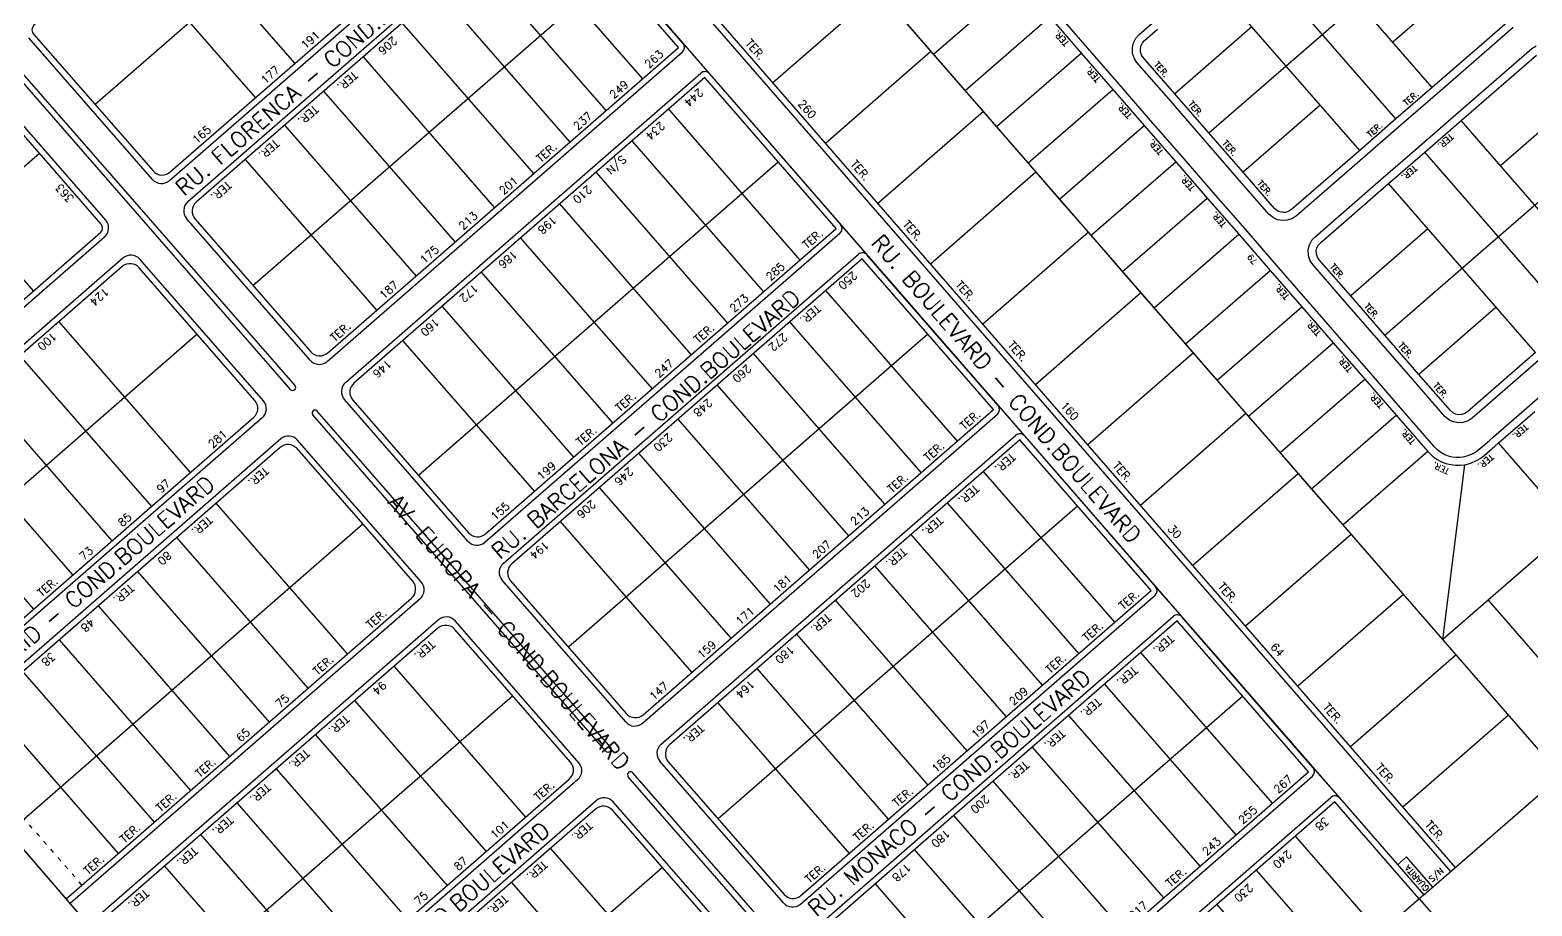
# Model space of a CAD drawing. Extents: x 714896 to 749292, y 8417558 to 8447149.
# Drawn here: x 742291.4 to 742666.8, y 8429286 to 8429505.1 of the extents above; entities that cross this region are included whole.
import ezdxf

# ---------------------------------------------------------------- set-up
doc = ezdxf.new("R2010")
doc.units = 0
doc.header["$MEASUREMENT"] = 0
doc.linetypes.add('ACAD_ISO03W100', pattern=[30, 12, -18])
for name, color, linetype in [('LOTE', 7, 'CONTINUOUS'), ('MEIO_FIO', 24, 'CONTINUOUS'), ('NUM-PORTA', 7, 'CONTINUOUS'), ('QUADRA', 6, 'CONTINUOUS'), ('REFERENCIA', 7, 'CONTINUOUS'), ('TEXTO', 7, 'CONTINUOUS'), ('TEXTODERUA', 3, 'CONTINUOUS')]:
    doc.layers.add(name, color=color, linetype=linetype)
doc.styles.add('ROMANS', font='ROMANS.SHX', dxfattribs={"height": 1.5})

msp = doc.modelspace()

# ---------------------------------------------------------------- linework, layer by layer
at = {"layer": 'LOTE'}
for points in [[(742647.65, 8429295.66), (742280.28, 8429718.31)], [(742397.74, 8429564.88), (742307.73, 8429486.43)], [(742324.75, 8429534.43), (742357.6, 8429496.73)], [(742411.61, 8429530.53), (742444.46, 8429492.84)], [(742347.8, 8429488.19), (742314.95, 8429525.89)], [(742435.41, 8429484.96), (742402.56, 8429522.65)], [(742347.15, 8429441.19), (742437.11, 8429519.59)], [(742393.52, 8429514.77), (742426.37, 8429477.07)], [(742503.47, 8429514.89), (742477.08, 8429491.89)], [(742417.32, 8429469.19), (742384.47, 8429506.88)], [(742490.2, 8429476.8), (742516.59, 8429499.79)], [(742374.67, 8429498.34), (742407.52, 8429460.65)], [(742397.72, 8429452.1), (742364.87, 8429489.8)], [(742450.97, 8429485.25), (742483.82, 8429447.55)], [(742529.71, 8429484.7), (742503.33, 8429461.7)], [(742355.07, 8429481.26), (742387.92, 8429443.56)], [(742292.34, 8429439.86), (742259.49, 8429477.55)], [(742474.77, 8429439.67), (742441.92, 8429477.36)], [(742378.12, 8429435.02), (742345.27, 8429472.72)], [(742478.44, 8429472.04), (742388.54, 8429393.7)], [(742432.88, 8429469.48), (742465.73, 8429431.79)], [(742516.45, 8429446.61), (742542.83, 8429469.6)], [(742456.68, 8429423.9), (742423.83, 8429461.6)], [(742555.95, 8429454.51), (742529.57, 8429431.51)], [(742414.03, 8429453.06), (742446.88, 8429415.36)], [(742437.08, 8429406.82), (742404.23, 8429444.51)], [(742523.18, 8429402.27), (742490.33, 8429439.96)], [(742542.69, 8429416.42), (742569.07, 8429439.41)], [(742394.43, 8429435.97), (742427.28, 8429398.28)], [(742331.56, 8429394.44), (742298.71, 8429432.14)], [(742514.14, 8429394.39), (742481.29, 8429432.08)], [(742333.2, 8429429.04), (742248.79, 8429355.47)], [(742417.48, 8429389.74), (742384.63, 8429427.43)], [(742515.83, 8429429.02), (742425.99, 8429350.73)], [(742288.91, 8429423.6), (742321.76, 8429385.9)], [(742505.09, 8429386.5), (742472.24, 8429424.2)], [(742582.19, 8429424.32), (742555.81, 8429401.32)], [(742496.04, 8429378.62), (742463.19, 8429416.31)], [(742311.95, 8429377.36), (742279.1, 8429415.06)], [(742568.93, 8429386.23), (742595.31, 8429409.22)], [(742302.15, 8429368.82), (742269.3, 8429406.51)], [(742486.24, 8429370.08), (742453.39, 8429407.77)], [(742259.5, 8429397.97), (742292.35, 8429360.28)], [(742476.44, 8429361.54), (742443.59, 8429399.23)], [(742562.54, 8429356.99), (742529.69, 8429394.68)], [(742608.43, 8429394.13), (742582.05, 8429371.13)], [(742466.64, 8429352.99), (742433.79, 8429390.69)], [(742370.77, 8429349.03), (742337.92, 8429386.73)], [(742553.22, 8429386), (742463.44, 8429307.76)], [(742520.65, 8429386.8), (742553.5, 8429349.1)], [(742456.84, 8429344.45), (742423.99, 8429382.15)], [(742289.98, 8429307.8), (742374.59, 8429381.54)], [(742544.45, 8429341.22), (742511.6, 8429378.91)], [(742595.17, 8429356.04), (742621.55, 8429379.03)], [(742360.97, 8429340.49), (742328.12, 8429378.19)], [(742502.55, 8429371.03), (742535.4, 8429333.33)], [(742318.32, 8429369.64), (742351.17, 8429331.95)], [(742634.67, 8429363.94), (742608.29, 8429340.94)], [(742341.37, 8429323.41), (742308.52, 8429361.1)], [(742525.6, 8429324.79), (742492.75, 8429362.49)], [(742298.72, 8429352.56), (742331.57, 8429314.87)], [(742482.95, 8429353.95), (742515.8, 8429316.25)], [(742601.91, 8429311.7), (742569.06, 8429349.4)], [(742647.8, 8429348.84), (742621.41, 8429325.85)], [(742322.52, 8429306.98), (742289.67, 8429344.68)], [(742382.41, 8429345.91), (742415.26, 8429308.22)], [(742506, 8429307.71), (742473.15, 8429345.4)], [(742592.86, 8429303.82), (742560.01, 8429341.51)], [(742323.34, 8429261.27), (742412.04, 8429338.57)], [(742405.46, 8429299.68), (742372.61, 8429337.37)], [(742594.55, 8429338.45), (742504.83, 8429260.26)], [(742280.63, 8429336.79), (742313.48, 8429299.1)], [(742496.2, 8429299.17), (742463.35, 8429336.86)], [(742550.96, 8429333.63), (742583.81, 8429295.93)], [(742660.92, 8429333.75), (742634.53, 8429310.75)], [(742362.81, 8429328.83), (742395.66, 8429291.14)], [(742574.77, 8429288.05), (742541.92, 8429325.74)], [(742385.86, 8429282.6), (742353.01, 8429320.29)], [(742564.97, 8429279.51), (742532.11, 8429317.2)], [(742343.21, 8429311.75), (742376.06, 8429274.05)], [(742555.16, 8429270.97), (742522.31, 8429308.66)], [(742367.01, 8429266.17), (742334.16, 8429303.86)], [(742628.7, 8429279.34), (742607.68, 8429303.47)], [(742454.39, 8429262.73), (742421.54, 8429300.43)], [(742545.36, 8429262.43), (742512.51, 8429300.12)], [(742357.97, 8429258.29), (742325.12, 8429295.98)], [(742633.17, 8429296.32), (742635.43, 8429298.29)], [(742641.99, 8429290.74), (742635.43, 8429298.29)], [(742449.49, 8429295.6), (742360.5, 8429218.04)], [(742597.88, 8429294.93), (742618.9, 8429270.8)], [(742411.74, 8429291.88), (742444.59, 8429254.19)], [(742535.56, 8429253.88), (742502.71, 8429291.58)], [(742609.1, 8429262.26), (742588.08, 8429286.39)]]:
    msp.add_lwpolyline(points, dxfattribs=at)
for points in [[(742381.34, 8429583.75), (742292.43, 8429506.26, 0.447813), (742292.42, 8429503.99), (742322.18, 8429469.84, 0.431466), (742326.56, 8429469.67), (742414.15, 8429546.01)], [(742420.71, 8429538.46), (742332.98, 8429462.01, 0.414214), (742332.69, 8429457.78), (742361.6, 8429424.61, 0.414214), (742365.83, 8429424.32), (742453.51, 8429500.72)], [(742460.07, 8429493.18), (742372.4, 8429416.78, 0.414214), (742372.11, 8429412.55), (742401.02, 8429379.37, 0.414214), (742405.25, 8429379.08), (742492.87, 8429455.44)], [(742499.43, 8429447.89), (742411.82, 8429371.55, 0.414214), (742411.53, 8429367.31), (742440.44, 8429334.14, 0.414214), (742444.68, 8429333.85), (742532.23, 8429410.15)], [(742538.79, 8429402.61), (742451.25, 8429326.31, 0.414214), (742450.95, 8429322.08), (742479.86, 8429288.91, 0.414214), (742484.1, 8429288.62), (742571.59, 8429364.87)], [(742578.15, 8429357.32), (742490.67, 8429281.08, 0.414214), (742490.38, 8429276.85), (742512.93, 8429250.96, 0.245929), (742515.52, 8429249.95, -0.14687), (742525.99, 8429248.04, 0.306472), (742529.33, 8429248.45), (742610.95, 8429319.59)]]:
    msp.add_lwpolyline(points, format="xyb", close=True, dxfattribs=at)
at = {"layer": 'LOTE', "linetype": 'CONTINUOUS'}
for points in [[(742641.83, 8429490.73), (742605.09, 8429532.99)], [(742586.04, 8429479.34), (742644.59, 8429530.23)], [(742632.77, 8429482.86), (742596.04, 8429525.12)], [(742623.72, 8429474.98), (742586.98, 8429517.25)], [(742653.12, 8429520.42), (742631.99, 8429502.05)], [(742596.82, 8429505.93), (742577.51, 8429489.15)], [(742680.02, 8429489.47), (742658.89, 8429471.1)], [(742613.88, 8429486.3), (742594.57, 8429469.52)], [(742685.78, 8429440.16), (742649.05, 8429482.43)], [(742630, 8429428.77), (742688.55, 8429479.66)], [(742676.73, 8429432.29), (742639.99, 8429474.55)], [(742667.67, 8429424.42), (742630.93, 8429466.68)], [(742640.77, 8429455.36), (742621.47, 8429438.58)], [(742657.83, 8429435.74), (742638.52, 8429418.96)]]:
    msp.add_lwpolyline(points, dxfattribs=at)
at = {"layer": 'LOTE', "color": 7, "linetype": 'CONTINUOUS'}
for points in [[(742517.25, 8429499.04), (742538.38, 8429517.4)], [(742525.12, 8429489.98), (742546.25, 8429508.35)], [(742532.99, 8429480.92), (742554.12, 8429499.29)], [(742540.86, 8429471.86), (742562, 8429490.23)], [(742548.74, 8429462.81), (742569.87, 8429481.18)], [(742556.61, 8429453.75), (742577.74, 8429472.12)], [(742564.48, 8429444.69), (742585.61, 8429463.06)], [(742767.37, 8429459.4), (742644.52, 8429352.62)], [(742572.35, 8429435.64), (742593.49, 8429454.01)], [(742580.22, 8429426.58), (742601.36, 8429444.95)], [(742588.1, 8429417.52), (742609.23, 8429435.89)], [(742595.97, 8429408.47), (742617.1, 8429426.83)], [(742603.84, 8429399.41), (742624.97, 8429417.78)], [(742611.71, 8429390.35), (742632.85, 8429408.72)], [(742676.8, 8429380.68), (742658.43, 8429401.81)], [(742640.72, 8429399.66), (742619.59, 8429381.3)], [(742644.52, 8429352.62), (742649.98, 8429396.37)], [(742655.84, 8429362.46), (742685.37, 8429328.48)]]:
    msp.add_lwpolyline(points, dxfattribs=at)
at = {"layer": 'LOTE'}
for points in [[(742222.15, 8429378.68), (742222.15, 8429378.68), (742309.07, 8429454.44, 0.413913), (742309.22, 8429456.55), (742278.66, 8429491.62, 0.48351), (742276.22, 8429492.13), (742189.52, 8429416.57)], [(742261.3, 8429333.22), (742347.36, 8429408.22, 0.414214), (742347.65, 8429412.45), (742318.75, 8429445.62, 0.414214), (742314.51, 8429445.91), (742228.67, 8429371.1)], [(742300.46, 8429287.76), (742300.46, 8429287.76), (742386.78, 8429362.99, 0.414214), (742387.08, 8429367.22), (742358.17, 8429400.39, 0.414214), (742353.93, 8429400.68), (742267.83, 8429325.64)], [(742339.6, 8429242.28), (742339.6, 8429242.28), (742426.21, 8429317.75, 0.414214), (742426.5, 8429321.99), (742397.59, 8429355.16, 0.414214), (742393.35, 8429355.45), (742306.98, 8429280.18)], [(742378.74, 8429196.8), (742378.74, 8429196.8), (742465.63, 8429272.52, 0.414214), (742465.92, 8429276.75), (742437.01, 8429309.93, 0.414214), (742432.78, 8429310.22), (742346.12, 8429234.7)], [(742638.6, 8429287.77), (742617.51, 8429312.04), (742535.9, 8429240.91, 0.306472), (742535.03, 8429237.66, -0.11003), (742535.97, 8429229.67, 0.207821), (742536.33, 8429228.53), (742548.44, 8429214.63), (742553.42, 8429218.97), (742556.11, 8429215.88)]]:
    msp.add_lwpolyline(points, format="xyb", dxfattribs=at)
at = {"layer": 'LOTE', "elevation": 0}
msp.add_lwpolyline([(742209.57, 8429400.89), (742293.78, 8429474.27)], dxfattribs=at)
at = {"layer": 'LOTE', "linetype": 'ACAD_ISO03W100', "ltscale": 0.09}
msp.add_lwpolyline([(742304.43, 8429291.22), (742271.58, 8429328.91)], dxfattribs=at)
at = {"layer": 'MEIO_FIO', "linetype": 'CONTINUOUS'}
for points in [[(742547.76, 8429509.66), (742555.63, 8429500.6), (742563.51, 8429491.55), (742571.38, 8429482.49), (742579.25, 8429473.43), (742587.12, 8429464.37), (742594.99, 8429455.32), (742602.87, 8429446.26), (742610.74, 8429437.2), (742618.61, 8429428.15), (742626.48, 8429419.09), (742634.36, 8429410.03), (742642.18, 8429401.03), (742642.97, 8429400.24), (742643.97, 8429399.48), (742644.98, 8429398.94), (742645.87, 8429398.6), (742646.86, 8429398.35), (742647.81, 8429398.24), (742648.71, 8429398.24), (742649.61, 8429398.34), (742650.84, 8429398.66), (742652.03, 8429399.17), (742652.82, 8429399.65), (742653.56, 8429400.22), (742654.89, 8429401.38), (742656.21, 8429402.53), (742657.12, 8429403.32), (742666.18, 8429411.19), (742675.24, 8429419.07)], [(742662.1, 8429505.7), (742656.77, 8429501.06), (742643.14, 8429489.22), (742634.09, 8429481.35), (742625.03, 8429473.47), (742607.89, 8429458.58), (742606.89, 8429457.92), (742605.6, 8429457.5), (742604.46, 8429457.43), (742603.21, 8429457.65), (742602.18, 8429458.1), (742601.05, 8429459.03), (742593.06, 8429468.21), (742584.53, 8429478.02), (742576, 8429487.84), (742568.05, 8429496.98), (742567.43, 8429497.91), (742566.98, 8429499.21), (742566.91, 8429500.69), (742567.2, 8429501.92), (742567.82, 8429503.08), (742568.54, 8429503.87), (742571.88, 8429506.77)], [(742668.98, 8429422.91), (742651.84, 8429408.01), (742650.85, 8429407.35), (742649.55, 8429406.93), (742648.41, 8429406.86), (742647.17, 8429407.08), (742646.13, 8429407.53), (742645, 8429408.46), (742637.02, 8429417.64), (742628.49, 8429427.46), (742619.96, 8429437.27), (742612.01, 8429446.42), (742611.38, 8429447.34), (742610.93, 8429448.65), (742610.87, 8429450.12), (742611.16, 8429451.35), (742611.77, 8429452.51), (742612.49, 8429453.3), (742615.83, 8429456.2), (742629.62, 8429468.19), (742638.68, 8429476.06), (742647.73, 8429483.94), (742666.72, 8429500.43), (742667.81, 8429501.13)]]:
    msp.add_lwpolyline(points, dxfattribs=at)
at = {"layer": 'QUADRA', "color": 6, "linetype": 'CONTINUOUS'}
for points in [[(742421.84, 8429539.44), (742454.64, 8429501.71), (742461.2, 8429494.16), (742494, 8429456.42), (742500.56, 8429448.88), (742533.36, 8429411.14), (742539.92, 8429403.59), (742572.72, 8429365.85), (742579.28, 8429358.31), (742612.08, 8429320.57), (742618.64, 8429313.02), (742639.73, 8429288.77), (742674.04, 8429318.65), (742030.99, 8430058.47)], [(742421.84, 8429539.44), (742461.2, 8429494.16), (742539.92, 8429403.59), (742579.28, 8429358.31), (742618.64, 8429313.02), (742639.73, 8429288.77), (742445.27, 8429119.48)], [(742306.98, 8429280.18), (742300.46, 8429287.76), (742267.83, 8429325.64)]]:
    msp.add_lwpolyline(points, dxfattribs=at)
at = {"layer": 'QUADRA', "linetype": 'CONTINUOUS'}
for points in [[(742674.04, 8429318.65), (742644.52, 8429352.62), (742619.59, 8429381.29), (742611.71, 8429390.35), (742603.84, 8429399.41), (742595.97, 8429408.47), (742588.1, 8429417.52), (742580.22, 8429426.58), (742572.35, 8429435.64), (742564.48, 8429444.69), (742556.61, 8429453.75), (742548.74, 8429462.81), (742540.86, 8429471.86), (742532.99, 8429480.92), (742525.12, 8429489.98), (742517.25, 8429499.04), (742509.37, 8429508.09)], [(742546.25, 8429508.35), (742554.12, 8429499.29), (742562, 8429490.23), (742569.87, 8429481.18), (742577.74, 8429472.12), (742585.61, 8429463.06), (742593.49, 8429454.01), (742601.36, 8429444.95), (742609.23, 8429435.89), (742617.1, 8429426.83), (742624.97, 8429417.78), (742632.85, 8429408.72), (742640.72, 8429399.66), (742641.65, 8429398.72), (742642.89, 8429397.79), (742644.14, 8429397.11), (742645.27, 8429396.68), (742646.51, 8429396.38), (742647.69, 8429396.24), (742648.82, 8429396.24), (742649.98, 8429396.37), (742651.49, 8429396.76), (742652.95, 8429397.39), (742653.96, 8429398), (742654.83, 8429398.68), (742656.2, 8429399.87), (742657.52, 8429401.02), (742658.43, 8429401.81), (742667.49, 8429409.68)], [(742660.7, 8429507.13), (742655.46, 8429502.57), (742641.83, 8429490.73), (742632.77, 8429482.86), (742623.72, 8429474.98), (742606.68, 8429460.17), (742606.02, 8429459.74), (742605.22, 8429459.48), (742604.57, 8429459.44), (742603.8, 8429459.58), (742603.23, 8429459.82), (742602.44, 8429460.47), (742594.57, 8429469.52), (742586.04, 8429479.34), (742577.51, 8429489.15), (742569.64, 8429498.2), (742569.23, 8429498.81), (742568.96, 8429499.59), (742568.92, 8429500.5), (742569.09, 8429501.21), (742569.47, 8429501.92), (742569.94, 8429502.44), (742573.19, 8429505.26)], [(742667.67, 8429424.42), (742650.63, 8429409.6), (742649.97, 8429409.17), (742649.18, 8429408.91), (742648.53, 8429408.87), (742647.75, 8429409.01), (742647.18, 8429409.26), (742646.4, 8429409.9), (742638.52, 8429418.96), (742630, 8429428.77), (742621.47, 8429438.58), (742613.6, 8429447.64), (742613.19, 8429448.24), (742612.92, 8429449.02), (742612.88, 8429449.93), (742613.04, 8429450.64), (742613.42, 8429451.35), (742613.89, 8429451.87), (742617.14, 8429454.69), (742630.93, 8429466.68), (742639.99, 8429474.55), (742649.05, 8429482.43), (742667.92, 8429498.83)]]:
    msp.add_lwpolyline(points, dxfattribs=at)
at = {"layer": 'QUADRA', "color": 6, "linetype": 'CONTINUOUS'}
msp.add_lwpolyline([(742230.26, 8428939.33), (742206.01, 8428918.44), (742204.5, 8428917.14), (742194.1, 8428908.11), (742194.1, 8428908.11), (742166.97, 8428884.44), (742166.97, 8428884.44), (742136.46, 8428857.7), (742078.06, 8428918.4), (741996.75, 8429002.91), (741872.38, 8429251.82), (742135.91, 8429478.8), (742137.87, 8429476.53), (742311.46, 8429274.98), (742098.87, 8429091.89)], close=True, dxfattribs=at)
at = {"layer": 'REFERENCIA', "color": 24}
for p, q in [((742646.52, 8429294.67), (742004.13, 8430033.73)), ((742326.27, 8429467.43), (742415.13, 8429544.88)), ((742330.87, 8429462.16), (742419.72, 8429539.59)), ((742454.64, 8429501.71), (742421.84, 8429539.44)), ((742454.64, 8429501.71), (742421.84, 8429539.44)), ((742322.04, 8429467.72), (742291.16, 8429503.16)), ((742356.53, 8429415.21), (742283.26, 8429499.28)), ((742357.66, 8429416.2), (742284.4, 8429500.25)), ((742365.69, 8429422.2), (742454.49, 8429499.59)), ((742310.35, 8429457.54), (742279.47, 8429492.97)), ((742370.29, 8429416.92), (742459.08, 8429494.31)), ((742461.2, 8429494.16), (742494, 8429456.42)), ((742461.2, 8429494.16), (742494, 8429456.42)), ((742361.46, 8429422.49), (742330.58, 8429457.92)), ((742405.11, 8429376.97), (742493.85, 8429454.31)), ((742310.06, 8429453.31), (742223.13, 8429377.54)), ((742314.66, 8429448.03), (742227.69, 8429372.24)), ((742349.77, 8429412.31), (742318.89, 8429447.74)), ((742409.71, 8429371.69), (742498.44, 8429449.02)), ((742533.36, 8429411.14), (742500.56, 8429448.88)), ((742533.36, 8429411.14), (742500.56, 8429448.88)), ((742400.88, 8429377.26), (742370, 8429412.69)), ((742435.37, 8429324.74), (742362.11, 8429408.81)), ((742436.5, 8429325.73), (742363.24, 8429409.79)), ((742444.53, 8429331.73), (742533.22, 8429409.02)), ((742349.48, 8429408.08), (742262.28, 8429332.08)), ((742354.08, 8429402.8), (742266.85, 8429326.78)), ((742389.19, 8429367.07), (742358.31, 8429402.51)), ((742449.13, 8429326.46), (742537.8, 8429403.74)), ((742539.92, 8429403.59), (742572.72, 8429365.85)), ((742539.92, 8429403.59), (742572.72, 8429365.85)), ((742440.3, 8429332.03), (742409.42, 8429367.46)), ((742483.95, 8429286.5), (742572.58, 8429363.74)), ((742388.9, 8429362.84), (742301.44, 8429286.62)), ((742393.5, 8429357.57), (742306.01, 8429281.31)), ((742428.61, 8429321.84), (742397.73, 8429357.27)), ((742488.55, 8429281.22), (742577.17, 8429358.45)), ((742612.08, 8429320.57), (742579.28, 8429358.31)), ((742612.08, 8429320.57), (742579.28, 8429358.31)), ((742479.72, 8429286.79), (742448.84, 8429322.22)), ((742505.84, 8429243.88), (742440.95, 8429318.34)), ((742506.97, 8429244.86), (742442.08, 8429319.32)), ((742529.53, 8429246.63), (742611.94, 8429318.45)), ((742428.32, 8429317.61), (742340.58, 8429241.14)), ((742432.92, 8429312.33), (742345.15, 8429235.84)), ((742468.03, 8429276.61), (742437.15, 8429312.04)), ((742534.12, 8429241.36), (742616.53, 8429313.17)), ((742618.64, 8429313.02), (742639.73, 8429288.77)), ((742618.64, 8429313.02), (742639.73, 8429288.77)), ((742638.6, 8429287.77), (742643.99, 8429281.59))]:
    msp.add_line(p, q, dxfattribs=at)
for centre, radius, start, end in [((742453.51, 8429500.72), 1.5, 311.072, 40.9972), ((742460.07, 8429493.18), 1.5, 40.9972, 131.072), ((742324.3, 8429469.7), 3, 221.072, 311.072), ((742332.84, 8429459.9), 3, 131.072, 221.072), ((742308.09, 8429455.57), 3, 311.072, 41.072), ((742492.87, 8429455.44), 1.5, 311.072, 40.9972), ((742316.63, 8429445.77, 0), 3, 41.072, 131.072), ((742499.43, 8429447.89), 1.5, 40.9972, 131.072), ((742363.72, 8429424.46), 3, 221.072, 311.072), ((742357.09, 8429415.7), 0.75, 221.072, 41.072), ((742372.26, 8429414.66), 3, 131.072, 221.072), ((742347.51, 8429410.34, 0), 3, 311.072, 41.072), ((742362.68, 8429409.3), 0.75, 41.072, 221.072), ((742532.23, 8429410.15), 1.5, 311.072, 40.9972), ((742356.05, 8429400.54, 0), 3, 41.072, 131.072), ((742538.79, 8429402.61), 1.5, 40.9972, 131.072), ((742403.14, 8429379.23), 3, 221.072, 311.072), ((742411.68, 8429369.43), 3, 131.072, 221.072), ((742386.93, 8429365.1, 0), 3, 311.072, 41.072), ((742571.59, 8429364.87), 1.5, 311.072, 40.9972), ((742395.47, 8429355.3, 0), 3, 41.072, 131.072), ((742578.15, 8429357.32), 1.5, 40.9972, 131.072), ((742442.56, 8429334), 3, 221.072, 311.072), ((742451.1, 8429324.2), 3, 131.072, 221.072), ((742435.93, 8429325.24), 0.75, 221.072, 41.072), ((742426.35, 8429319.87, 0), 3, 311.072, 41.072), ((742441.52, 8429318.83), 0.75, 41.072, 221.072), ((742610.95, 8429319.59), 1.5, 311.072, 40.9972), ((742434.89, 8429310.07, 0), 3, 41.072, 131.072), ((742617.51, 8429312.04), 1.5, 40.9972, 131.072), ((742481.98, 8429288.76), 3, 221.072, 311.072)]:
    msp.add_arc(centre, radius, start, end, dxfattribs=at)

# ---------------------------------------------------------------- texts
at = {"layer": 'NUM-PORTA', "style": 'ROMANS'}
for s, height, rotation, p in [('191', 2, 41.5942, (742360.25, 8429500.16)), ('206', 2, 221.5942, (742382.1, 8429503.6)), ('263', 2, 41.5942, (742446.1, 8429495.39)), ('177', 2, 41.5942, (742350.23, 8429491.43)), ('249', 2, 41.5942, (742437.35, 8429487.77)), ('244', 2, 221.5942, (742458.57, 8429490.65)), ('260', 2, 311.5942, (742483.2, 8429486.56)), ('237', 2, 41.5942, (742428.3, 8429479.88)), ('165', 2, 41.5942, (742333.08, 8429476.48)), ('234', 2, 221.5942, (742449, 8429482.31)), ('S/N', 2, 221.5942, (742439.38, 8429473.93)), ('363', 2, 131.5942, (742302.56, 8429463)), ('201', 2, 41.5942, (742409.78, 8429463.74)), ('210', 2, 221.5942, (742430.76, 8429466.41)), ('213', 2, 41.5942, (742399.68, 8429454.94)), ('198', 2, 221.5942, (742421.99, 8429458.77)), ('175', 2, 41.5942, (742390, 8429446.5)), ('186', 2, 221.5942, (742412.13, 8429450.18)), ('285', 2, 41.5942, (742476.45, 8429442.25)), ('79', 1.521, 131.521, (742598.33, 8429447.27, -37.83)), ('187', 2, 41.5942, (742379.85, 8429437.65)), ('250', 2, 221.6093, (742497.07, 8429444.89, -39.28)), ('124', 2, 221.5942, (742310.06, 8429440.81)), ('172', 2, 221.5942, (742402.4, 8429441.7)), ('273', 2, 41.5942, (742467.37, 8429434.34)), ('160', 2, 221.5942, (742392.67, 8429433.21)), ('100', 2, 222.1271, (742296.97, 8429429.67, -39.28)), ('272', 2, 221.5942, (742479.68, 8429429.46)), ('146', 2, 221.5942, (742380.72, 8429422.81)), ('247', 2, 41.5942, (742448.65, 8429418.03)), ('260', 2, 221.5942, (742470.63, 8429421.58)), ('248', 2, 221.5942, (742460.85, 8429413.05)), ('160', 2, 311.5942, (742548.8, 8429411.09)), ('281', 2, 41.5942, (742337.06, 8429400.37)), ('230', 2, 221.5942, (742450.93, 8429404.4)), ('199', 2, 41.5942, (742419.25, 8429392.4)), ('246', 2, 221.5942, (742441.13, 8429395.86)), ('97', 2, 41.5942, (742324.19, 8429389.15)), ('155', 2, 41.5942, (742407.67, 8429382.31)), ('206', 2, 221.5942, (742431.74, 8429387.68)), ('85', 2, 41.5942, (742314.51, 8429380.71)), ('213', 2, 41.5942, (742497.56, 8429381.06)), ('30', 2, 311.5942, (742575.61, 8429380.24)), ('73', 2, 41.5942, (742304.87, 8429372.31)), ('194', 2, 221.5942, (742420.03, 8429377.48)), ('207', 2, 41.5942, (742488.01, 8429372.74)), ('80', 2, 221.5942, (742325.68, 8429374.84)), ('181', 2, 41.5942, (742478.17, 8429364.16)), ('202', 2, 221.5942, (742500.33, 8429367.86)), ('171', 2, 41.5942, (742468.89, 8429356.08)), ('48', 2, 221.5942, (742306.49, 8429358.11)), ('159', 2, 41.5942, (742459.27, 8429347.69)), ('38', 2, 221.5942, (742296.69, 8429349.57)), ('180', 2, 221.5942, (742481.32, 8429351.3)), ('64', 2, 311.5942, (742601.28, 8429350.71)), ('94', 2, 221.5942, (742379.42, 8429342.37)), ('147', 2, 41.5942, (742447.33, 8429337.29)), ('164', 2, 221.5942, (742471.44, 8429342.69)), ('75', 2, 41.5942, (742353.88, 8429335.43)), ('209', 2, 41.5942, (742537.22, 8429336.03)), ('65', 2, 41.5942, (742344.08, 8429326.89)), ('197', 2, 41.5942, (742527.72, 8429327.74)), ('185', 2, 41.5942, (742517.88, 8429319.17)), ('267', 2, 41.5942, (742603.31, 8429314.03)), ('200', 2, 221.5942, (742530.12, 8429313.9)), ('255', 2, 41.5942, (742594.5, 8429306.36)), ('38', 2, 221.5942, (742614.95, 8429308.41)), ('101', 2, 41.5942, (742407.57, 8429302.64)), ('180', 2, 221.5942, (742520.3, 8429305.33)), ('243', 2, 41.5942, (742585.46, 8429298.48)), ('240', 2, 221.5942, (742605.67, 8429300.14)), ('87', 2, 41.5942, (742398.48, 8429294.72)), ('178', 2, 221.5942, (742510.52, 8429296.81)), ('S/N', 1.5, 41.5942, (742641.79, 8429291.86)), ('75', 2, 41.5942, (742388.56, 8429286.07)), ('230', 2, 221.5942, (742596, 8429291.72)), ('217', 2, 41.5942, (742567.1, 8429282.48))]:
    msp.add_text(s, height=height, rotation=rotation, dxfattribs=at).set_placement(p)
at = {"layer": 'TEXTO', "style": 'ROMANS'}
for s, height, rotation, p in [('TER.', 2, 311.5942, (742470.08, 8429501.66)), ('TER.', 1.521, 131.521, (742551.19, 8429501.92)), ('TER.', 1.521, 131.521, (742559.06, 8429492.87)), ('TER.', 1.521, 311.521, (742572.17, 8429496.37, -37.83)), ('TER.', 2, 221.5942, (742372.19, 8429494.95)), ('TER.', 1.521, 311.521, (742580.76, 8429486.49, -37.83)), ('TER.', 1.521, 41.521, (742635.42, 8429485.99, -37.83)), ('TER.', 2, 221.5942, (742362.39, 8429486.41)), ('TER.', 1.521, 131.521, (742566.93, 8429483.81)), ('TER.', 1.521, 41.521, (742626.36, 8429478.12, -37.83)), ('TER.', 2, 221.5942, (742352.59, 8429477.87)), ('TER.', 2, 41.5942, (742419.09, 8429471.85)), ('TER.', 1.521, 131.521, (742574.8, 8429474.75)), ('TER.', 1.521, 311.521, (742589.29, 8429476.68, -37.83)), ('TER.', 1.521, 221.521, (742646.27, 8429479.27, -37.83)), ('TER.', 2, 311.5942, (742496.32, 8429471.47)), ('TER.', 1.521, 131.521, (742582.68, 8429465.7)), ('TER.', 1.521, 221.521, (742637.21, 8429471.4, -37.83)), ('TER.', 2, 221.5942, (742340.63, 8429467.45)), ('TER.', 1.521, 311.521, (742598, 8429466.65, -37.83)), ('TER.', 2, 311.5942, (742509.44, 8429456.37)), ('TER.', 1.521, 131.521, (742590.55, 8429456.64)), ('TER.', 2, 41.5942, (742485.59, 8429450.22)), ('TER.', 1.521, 311.521, (742616.13, 8429445.8, -37.83)), ('TER.', 2, 311.5942, (742522.56, 8429441.28)), ('TER.', 1.521, 131.521, (742606.29, 8429438.52)), ('TER.', 2, 221.5942, (742487.87, 8429436.6)), ('TER.', 1.521, 311.521, (742624.71, 8429435.92, -37.83)), ('TER.', 2, 41.5942, (742367.6, 8429426.98)), ('TER.', 1.521, 131.521, (742614.17, 8429429.47)), ('TER.', 2, 41.5942, (742458.45, 8429426.57)), ('TER.', 2, 311.5942, (742535.68, 8429426.18)), ('TER.', 1.521, 311.521, (742633.24, 8429426.11, -37.83)), ('TER.', 1.521, 131.521, (742622.04, 8429420.41)), ('TER.', 1.521, 311.521, (742641.96, 8429416.08, -37.83)), ('TER.', 2, 41.5942, (742438.85, 8429409.48)), ('TER.', 1.521, 131.521, (742629.91, 8429411.35)), ('TER.', 2, 41.5942, (742524.95, 8429404.93)), ('TER.', 2, 41.5942, (742429.05, 8429400.94)), ('TER.', 1.521, 131.521, (742637.78, 8429402.3)), ('TER.', 1.521, 222.0131, (742664.92, 8429406.67)), ('TER.', 2, 41.5942, (742515.91, 8429397.05)), ('TER.', 2, 221.5942, (742536.56, 8429399.44)), ('TER.', 2, 311.5942, (742561.92, 8429395.99)), ('TER.', 1.521, 220.2956, (742656.36, 8429399.17)), ('TER.', 2, 221.5942, (742349.95, 8429395.99)), ('TER.', 2, 41.5942, (742506.86, 8429389.17)), ('TER.', 1.521, 154.5238, (742646.29, 8429395.26)), ('TER.', 2, 221.5942, (742527.47, 8429391.52)), ('TER.', 2, 221.5942, (742335.89, 8429383.74)), ('TER.', 2, 221.5942, (742518.42, 8429383.63)), ('TER.', 2, 221.5942, (742509.37, 8429375.75)), ('TER.', 2, 41.5942, (742294.38, 8429363.17)), ('TER.', 2, 221.5942, (742316.29, 8429366.66)), ('TER.', 2, 41.5942, (742564.66, 8429359.94)), ('TER.', 2, 311.5942, (742588.16, 8429365.8)), ('TER.', 2, 41.5942, (742376.57, 8429355.21)), ('TER.', 2, 221.5942, (742490.53, 8429359.32)), ('TER.', 2, 41.5942, (742555.61, 8429352.05)), ('TER.', 2, 221.5942, (742391.49, 8429352.6)), ('TER.', 2, 221.5942, (742576.16, 8429354.02)), ('TER.', 2, 41.5942, (742363.26, 8429343.61)), ('TER.', 2, 41.5942, (742546.36, 8429343.99)), ('TER.', 2, 221.5942, (742567.06, 8429346.09)), ('TER.', 2, 221.5942, (742558.02, 8429338.2)), ('TER.', 2, 221.5942, (742370.1, 8429333.96)), ('TER.', 2, 311.5942, (742614.4, 8429335.61)), ('TER.', 2, 221.5942, (742458.75, 8429331.63)), ('TER.', 2, 221.5942, (742548.97, 8429330.32)), ('TER.', 2, 41.5942, (742333.86, 8429317.99)), ('TER.', 2, 221.5942, (742360.19, 8429325.33)), ('TER.', 2, 221.5942, (742539.92, 8429322.44)), ('TER.', 2, 311.5942, (742627.52, 8429320.52)), ('TER.', 2, 221.5942, (742350.43, 8429316.82)), ('TER.', 2, 41.5942, (742418.51, 8429312.17)), ('TER.', 2, 41.5942, (742508.11, 8429310.66)), ('TER.', 2, 41.5942, (742324.06, 8429309.44)), ('TER.', 2, 221.5942, (742341.07, 8429308.66)), ('TER.', 2, 311.5942, (742639.92, 8429306.25)), ('TER.', 2, 41.5942, (742315.01, 8429301.56)), ('TER.', 2, 221.5942, (742430.82, 8429307.29)), ('TER.', 2, 41.5942, (742498.31, 8429302.12)), ('TER.', 2, 221.5942, (742332.19, 8429300.92)), ('TER.', 2, 41.5942, (742305.96, 8429293.68)), ('TER.', 2, 221.5942, (742419.58, 8429297.5)), ('TER.', 2, 41.5942, (742486.21, 8429291.57)), ('GUARITA', 1.5, 131.5942, (742641.24, 8429290.47)), ('TER.', 2, 41.5942, (742576.41, 8429290.59)), ('TER.', 2, 221.5942, (742320.04, 8429290.33)), ('TER.', 2, 221.5942, (742409.78, 8429288.96))]:
    msp.add_text(s, height=height, rotation=rotation, dxfattribs=at).set_placement(p)
at = {"layer": 'TEXTODERUA', "style": 'ROMANS'}
for s, height, rotation, p in [('RU. FLORENCA - COND.BOULEVARD', 4, 40.7754, (742329.98, 8429463.35)), ('RU. BOULEVARD - COND.BOULEVARD', 4, 310.7754, (742501.39, 8429451.75)), ('RU. BARCELONA - COND.BOULEVARD', 4, 40.7754, (742408.91, 8429372.44)), ('RU. MADRID - COND.BOULEVARD', 4, 40.7754, (742271.12, 8429333.23)), ('AV. EUROPA - COND.BOULEVARD', 4, 310.7941, (742380.63, 8429386.78)), ('RU. MONACO - COND.BOULEVARD', 4, 40.7754, (742487.98, 8429283.12)), ('AV. GOV. NILO COELHO / AV. DO TRABALHO', 6, 40.959, (742621.49, 8429226.58)), ('RU. VENEZA - COND.BOULEVARD', 4, 40.7754, (742354.51, 8429246.34))]:
    msp.add_text(s, height=height, rotation=rotation, dxfattribs=at).set_placement(p)

doc.saveas('drawing.dxf')
